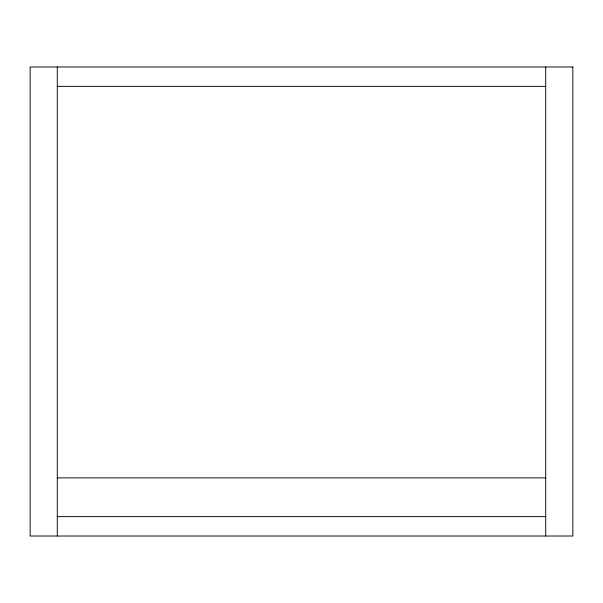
<?xml version="1.0" encoding="UTF-8"?>
<svg xmlns="http://www.w3.org/2000/svg" width="603" height="603" viewBox="0 0 603 603"><rect width="100%" height="100%" fill="white"/><g stroke="black" fill="none" stroke-linecap="round" stroke-linejoin="round"><path stroke-width="0.9" d="M57.285 86.357L545.715 86.357M57.285 477.877L545.715 477.877M57.285 516.643L545.715 516.643M545.715 66.978L545.715 536.022M57.285 66.978L57.285 536.022M572.85 66.978L30.15 66.978L30.15 536.022L572.85 536.022L572.85 66.978"/></g></svg>
